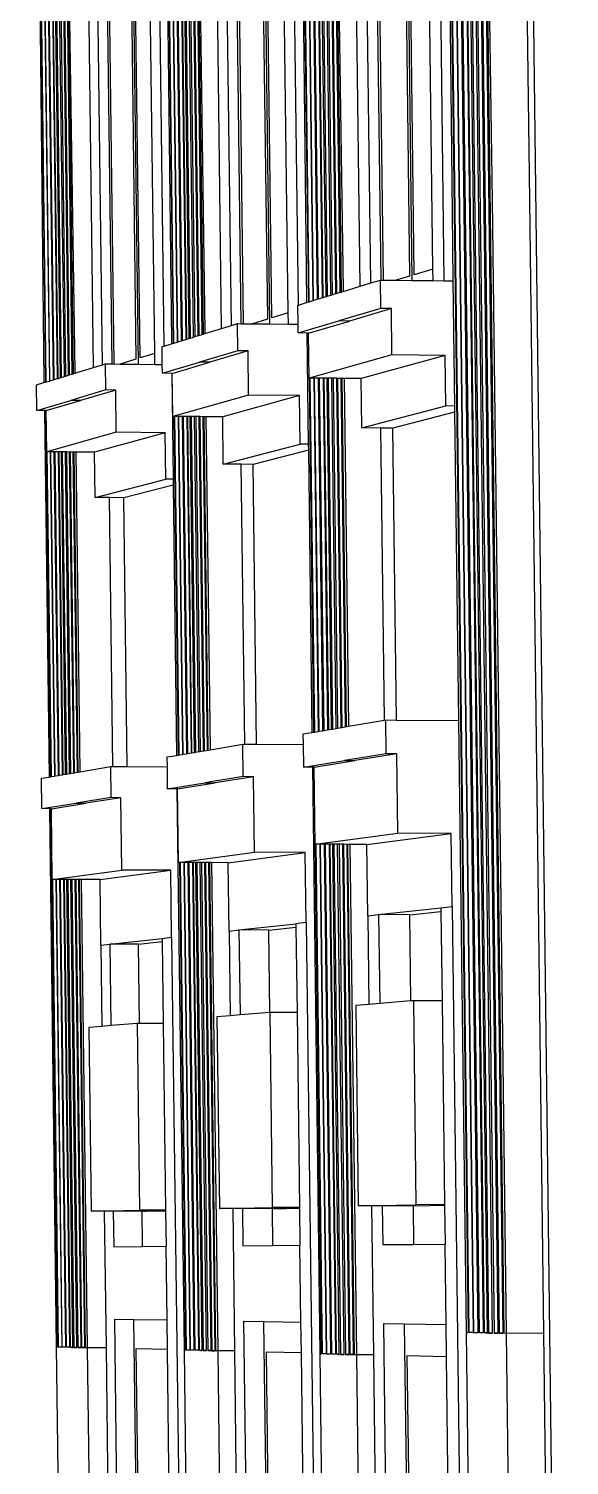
# Model space of a CAD drawing. Extents: x -106 to 80, y -44 to 65.
# Drawn here: x -95.71 to -92.24, y 6.14 to 15.39 of the extents above; entities that cross this region are included whole.
import ezdxf

# ---------------------------------------------------------------- set-up
doc = ezdxf.new("R2010")
doc.units = 0
doc.layers.get('0').update_dxf_attribs({"linetype": 'CONTINUOUS'})

msp = doc.modelspace()

# ---------------------------------------------------------------- linework, layer by layer
for p, q in [((-92.6322, 28.8829), (-92.2354, -3.3)), ((-92.9049, 24.6157), (-92.6868, 6.9922)), ((-92.661, 6.9923), (-92.879, 24.6149)), ((-92.8134, 6.9946), (-93.0305, 24.5146)), ((-93.0049, 24.5139), (-92.7879, 6.9946)), ((-92.7805, 6.994), (-92.9979, 24.5409)), ((-92.7608, 6.994), (-92.9781, 24.5403)), ((-92.971, 24.5625), (-92.7534, 6.9935)), ((-92.7278, 6.9935), (-92.9453, 24.5617)), ((-92.9357, 24.5909), (-92.7178, 6.9928)), ((-92.6921, 6.9928), (-92.9099, 24.5901)), ((-92.8793, 6.9958), (-93.0959, 24.4621)), ((-93.0705, 24.4613), (-92.8539, 6.9958)), ((-92.8487, 6.9952), (-93.0655, 24.4865)), ((-93.04, 24.4858), (-92.8232, 6.9953)), ((-93.8788, 13.6404), (-93.9999, 23.3092)), ((-93.9766, 23.3085), (-93.8556, 13.6474)), ((-93.8467, 13.6502), (-93.9679, 23.3342)), ((-93.9445, 23.3336), (-93.8234, 13.6573)), ((-93.8167, 13.6593), (-93.9381, 23.3576)), ((-93.9067, 13.6318), (-94.0276, 23.2874)), ((-94.0044, 23.2868), (-93.8836, 13.6389)), ((-94.7771, 13.3659), (-94.894, 22.6114)), ((-94.8727, 22.6108), (-94.756, 13.3724)), ((-94.7516, 13.3737), (-94.8686, 22.6313)), ((-94.8473, 22.6307), (-94.7304, 13.3802)), ((-94.7221, 13.3827), (-94.8393, 22.6542)), ((-94.8179, 22.6537), (-94.7009, 13.3892)), ((-95.547, 13.1308), (-95.6601, 22.009)), ((-95.6405, 22.0085), (-95.5274, 13.1367)), ((-95.5218, 13.1385), (-95.6351, 22.0287)), ((-95.5974, 13.1153), (-95.7104, 21.9697)), ((-95.6908, 21.9692), (-95.578, 13.1213)), ((-95.574, 13.1225), (-95.687, 21.988)), ((-95.6674, 21.9875), (-95.5545, 13.1285)), ((-92.8363, 21.6841), (-92.7311, 14.2854)), ((-92.4878, 14.2825), (-92.5929, 21.6781)), ((-93.0387, 13.7669), (-93.1261, 20.8068)), ((-93.0581, 20.8052), (-92.9883, 14.2034)), ((-93.7988, 13.6648), (-93.8839, 20.471)), ((-93.8772, 20.4709), (-93.792, 13.6669)), ((-93.7687, 13.674), (-93.8537, 20.4703)), ((-93.8446, 20.4701), (-93.7596, 13.6768)), ((-93.7362, 13.6839), (-93.8211, 20.4696)), ((-93.8162, 20.4695), (-93.7313, 13.6854)), ((-93.7079, 13.6926), (-93.7926, 20.469)), ((-93.7864, 20.4688), (-93.6897, 13.711)), ((-93.5806, 13.7315), (-93.6646, 20.4661)), ((-93.5118, 13.7525), (-93.5955, 20.4645)), ((-93.3288, 20.3875), (-93.2465, 13.7692)), ((-93.4451, 13.7714), (-93.526, 20.2655)), ((-93.9764, 13.6105), (-94.0593, 20.2164)), ((-93.9954, 20.215), (-93.9247, 13.6391)), ((-94.6947, 13.3911), (-94.7786, 20.0319)), ((-94.6783, 13.3961), (-94.7605, 19.9091)), ((-94.7543, 19.909), (-94.6721, 13.398)), ((-94.6507, 13.4046), (-94.7328, 19.9085)), ((-94.7245, 19.9084), (-94.6424, 13.4071)), ((-94.621, 13.4136), (-94.7029, 19.9079)), ((-94.6985, 19.9078), (-94.6165, 13.415)), ((-94.595, 13.4216), (-94.6768, 19.9073)), ((-94.6712, 19.9072), (-94.5785, 13.4414)), ((-94.4707, 13.4595), (-94.5519, 19.9046)), ((-94.4078, 13.4788), (-94.4887, 19.9033)), ((-94.2415, 19.8227), (-94.1619, 13.4886)), ((-94.3437, 13.4905), (-94.422, 19.711)), ((-94.8401, 13.3467), (-94.9202, 19.6716)), ((-94.8626, 19.6704), (-94.7937, 13.3755)), ((-95.683, 19.4429), (-95.6126, 13.1224)), ((-95.5067, 13.1431), (-95.5863, 19.39)), ((-95.5806, 19.3898), (-95.5011, 13.1448)), ((-95.4814, 13.1508), (-95.5609, 19.3894)), ((-95.5533, 19.3893), (-95.4738, 13.1531)), ((-95.4542, 13.1591), (-95.5335, 19.3889)), ((-95.5294, 19.3888), (-95.4501, 13.1604)), ((-95.4303, 13.1664), (-95.5096, 19.3884)), ((-95.5044, 19.3883), (-95.4151, 13.1829)), ((-95.2938, 13.2081), (-95.3723, 19.3855)), ((-95.236, 13.2258), (-95.3142, 19.3843)), ((-95.0845, 19.301), (-95.0075, 13.2297)), ((-95.1744, 13.2314), (-95.2502, 19.1984)), ((-92.7845, 17.4668), (-92.6549, 6.9916)), ((-93.0137, 17.3596), (-92.8852, 6.9959)), ((-93.2315, 13.8058), (-93.2699, 16.895)), ((-93.1118, 13.8422), (-93.1497, 16.8931)), ((-93.4299, 13.7712), (-93.4677, 16.8058)), ((-93.2996, 16.803), (-93.2622, 13.7965)), ((-93.7399, 16.7023), (-93.7023, 13.6943)), ((-93.9494, 16.6076), (-93.9121, 13.6302)), ((-94.1483, 13.5272), (-94.1854, 16.4819)), ((-94.0418, 13.5595), (-94.0784, 16.4802)), ((-94.3298, 13.4904), (-94.3665, 16.4002)), ((-94.2126, 16.3978), (-94.1764, 13.5186)), ((-94.6263, 16.3039), (-94.5899, 13.4231)), ((-94.8182, 16.2171), (-94.7821, 13.3644)), ((-94.9951, 13.2698), (-95.0309, 16.1004)), ((-94.9, 13.2987), (-94.9355, 16.099)), ((-95.1617, 13.2313), (-95.1972, 16.0254)), ((-95.0559, 16.0233), (-95.0209, 13.2619)), ((-95.4608, 15.9242), (-95.4257, 13.1678)), ((-95.6368, 15.8446), (-95.602, 13.114)), ((-92.7311, 14.2854), (-92.6409, 6.9914)), ((-92.3978, 6.9915), (-92.4878, 14.2825)), ((-92.9883, 14.2034), (-92.9829, 13.7663)), ((-93.2622, 13.7965), (-93.3483, 13.7703)), ((-93.1118, 13.8422), (-93.2315, 13.8058)), ((-93.1109, 13.7677), (-93.1118, 13.8422)), ((-93.7362, 13.6839), (-93.7313, 13.6854)), ((-93.7313, 13.6854), (-93.7079, 13.6926)), ((-93.7079, 13.6926), (-93.7023, 13.6943)), ((-93.7023, 13.6943), (-93.6896, 13.6982)), ((-93.6897, 13.711), (-93.6896, 13.6982)), ((-93.6896, 13.6982), (-93.5806, 13.7315)), ((-93.5806, 13.7315), (-93.5118, 13.7525)), ((-93.5118, 13.7525), (-93.4498, 13.7714)), ((-93.4475, 13.5878), (-93.4498, 13.7714)), ((-93.4498, 13.7714), (-93.4451, 13.7714)), ((-93.4451, 13.7714), (-93.4299, 13.7712)), ((-93.4299, 13.7712), (-93.3483, 13.7703)), ((-93.3483, 13.7703), (-93.2465, 13.7692)), ((-93.2465, 13.7692), (-93.1109, 13.7677)), ((-93.1109, 13.7677), (-93.0387, 13.7669)), ((-93.0387, 13.7669), (-92.9829, 13.7663)), ((-92.9829, 13.7663), (-92.9729, 12.9601)), ((-93.9799, 13.6095), (-93.9764, 13.6105)), ((-93.9784, 13.4867), (-93.9799, 13.6095)), ((-93.9764, 13.6105), (-93.9245, 13.6264)), ((-93.9247, 13.6391), (-93.9245, 13.6264)), ((-93.9245, 13.6264), (-93.9121, 13.6302)), ((-93.9121, 13.6302), (-93.9067, 13.6318)), ((-93.9067, 13.6318), (-93.8836, 13.6389)), ((-93.8836, 13.6389), (-93.8788, 13.6404)), ((-93.8788, 13.6404), (-93.8556, 13.6474)), ((-93.8556, 13.6474), (-93.8467, 13.6502)), ((-93.8467, 13.6502), (-93.8234, 13.6573)), ((-93.8234, 13.6573), (-93.8167, 13.6593)), ((-93.8167, 13.6593), (-93.7988, 13.6648)), ((-93.7988, 13.6648), (-93.792, 13.6669)), ((-93.792, 13.6669), (-93.7687, 13.674)), ((-93.7687, 13.674), (-93.7596, 13.6768)), ((-93.7596, 13.6768), (-93.7362, 13.6839)), ((-94.1764, 13.5186), (-94.2714, 13.4897)), ((-94.0418, 13.5595), (-94.1483, 13.5272)), ((-94.0409, 13.4873), (-94.0418, 13.5595)), ((-93.9777, 13.4306), (-93.716, 13.5082)), ((-93.9108, 13.4299), (-93.6483, 13.5075)), ((-93.4475, 13.5878), (-93.716, 13.5082)), ((-93.6483, 13.5075), (-93.716, 13.5082)), ((-93.3789, 13.5871), (-93.6483, 13.5075)), ((-93.3789, 13.5871), (-93.4475, 13.5878)), ((-93.3752, 13.2901), (-93.3789, 13.5871)), ((-94.6424, 13.4071), (-94.621, 13.4136)), ((-94.621, 13.4136), (-94.6165, 13.415)), ((-94.6165, 13.415), (-94.595, 13.4216)), ((-94.595, 13.4216), (-94.5899, 13.4231)), ((-94.5899, 13.4231), (-94.5783, 13.4267)), ((-94.5785, 13.4414), (-94.5783, 13.4267)), ((-94.5783, 13.4267), (-94.4707, 13.4595)), ((-94.4707, 13.4595), (-94.4078, 13.4788)), ((-94.4078, 13.4788), (-94.3685, 13.4908)), ((-94.3663, 13.3153), (-94.3685, 13.4908)), ((-94.3685, 13.4908), (-94.3437, 13.4905)), ((-94.3437, 13.4905), (-94.3298, 13.4904)), ((-94.3298, 13.4904), (-94.2714, 13.4897)), ((-94.2714, 13.4897), (-94.1619, 13.4886)), ((-94.1619, 13.4886), (-94.0409, 13.4873)), ((-94.0409, 13.4873), (-93.9784, 13.4867)), ((-93.9777, 13.4306), (-93.9784, 13.4867)), ((-93.9221, 13.43), (-93.9777, 13.4306)), ((-93.9108, 13.4299), (-93.9221, 13.43)), ((-93.9221, 13.43), (-93.9131, 12.7154)), ((-93.9072, 13.1404), (-93.9108, 13.4299)), ((-94.8535, 13.3426), (-94.8401, 13.3467)), ((-94.8521, 13.2282), (-94.8535, 13.3426)), ((-94.8401, 13.3467), (-94.7935, 13.3609)), ((-94.7937, 13.3755), (-94.7935, 13.3609)), ((-94.7935, 13.3609), (-94.7821, 13.3644)), ((-94.7821, 13.3644), (-94.7771, 13.3659)), ((-94.7771, 13.3659), (-94.756, 13.3724)), ((-94.756, 13.3724), (-94.7516, 13.3737)), ((-94.7516, 13.3737), (-94.7304, 13.3802)), ((-94.7304, 13.3802), (-94.7221, 13.3827)), ((-94.7221, 13.3827), (-94.7009, 13.3892)), ((-94.7009, 13.3892), (-94.6947, 13.3911)), ((-94.6947, 13.3911), (-94.6783, 13.3961)), ((-94.6783, 13.3961), (-94.6721, 13.398)), ((-94.6721, 13.398), (-94.6507, 13.4046)), ((-94.6507, 13.4046), (-94.6424, 13.4071)), ((-95.2938, 13.2081), (-95.236, 13.2258)), ((-95.236, 13.2258), (-95.2161, 13.2318)), ((-95.2139, 13.0638), (-95.2161, 13.2318)), ((-95.2161, 13.2318), (-95.1744, 13.2314)), ((-95.1744, 13.2314), (-95.1617, 13.2313)), ((-95.1617, 13.2313), (-95.1229, 13.2309)), ((-95.0209, 13.2619), (-95.1229, 13.2309)), ((-95.1229, 13.2309), (-95.0075, 13.2297)), ((-95.0075, 13.2297), (-94.8991, 13.2287)), ((-94.9, 13.2987), (-94.9951, 13.2698)), ((-94.8991, 13.2287), (-94.9, 13.2987)), ((-94.8991, 13.2287), (-94.8521, 13.2282)), ((-94.8514, 13.1714), (-94.8521, 13.2282)), ((-94.8514, 13.1714), (-94.6118, 13.2425)), ((-94.7873, 13.1707), (-94.547, 13.2418)), ((-94.3663, 13.3153), (-94.6118, 13.2425)), ((-94.547, 13.2418), (-94.6118, 13.2425)), ((-94.3006, 13.3146), (-94.547, 13.2418)), ((-94.3006, 13.3146), (-94.3663, 13.3153)), ((-94.2971, 13.0307), (-94.3006, 13.3146)), ((-93.3752, 13.2901), (-93.9072, 13.1404)), ((-93.0328, 13.2866), (-93.5731, 13.1371)), ((-93.0328, 13.2866), (-93.3752, 13.2901)), ((-93.0287, 12.9607), (-93.0328, 13.2866)), ((-95.5545, 13.1285), (-95.547, 13.1308)), ((-95.547, 13.1308), (-95.5274, 13.1367)), ((-95.5274, 13.1367), (-95.5218, 13.1385)), ((-95.5218, 13.1385), (-95.5067, 13.1431)), ((-95.5067, 13.1431), (-95.5011, 13.1448)), ((-95.5011, 13.1448), (-95.4814, 13.1508)), ((-95.4814, 13.1508), (-95.4738, 13.1531)), ((-95.4738, 13.1531), (-95.4542, 13.1591)), ((-95.4542, 13.1591), (-95.4501, 13.1604)), ((-95.4501, 13.1604), (-95.4303, 13.1664)), ((-95.4303, 13.1664), (-95.4257, 13.1678)), ((-95.4257, 13.1678), (-95.415, 13.1711)), ((-95.4151, 13.1829), (-95.415, 13.1711)), ((-95.415, 13.1711), (-95.2938, 13.2081)), ((-94.7911, 13.1708), (-94.8514, 13.1714)), ((-94.7873, 13.1707), (-94.7911, 13.1708)), ((-94.7911, 13.1708), (-94.7825, 12.4897)), ((-94.7838, 12.8937), (-94.7873, 13.1707)), ((-93.9059, 13.1404), (-93.9072, 13.1404)), ((-93.8774, 10.8611), (-93.9059, 13.1404)), ((-93.9005, 13.1404), (-93.9059, 13.1404)), ((-93.872, 10.862), (-93.9005, 13.1404)), ((-93.8773, 13.1401), (-93.9005, 13.1404)), ((-93.8773, 13.1401), (-93.8488, 10.8659)), ((-93.8725, 13.1401), (-93.8773, 13.1401)), ((-93.844, 10.8667), (-93.8725, 13.1401)), ((-93.8493, 13.1398), (-93.8725, 13.1401)), ((-93.8493, 13.1398), (-93.8208, 10.8707)), ((-93.8403, 13.1398), (-93.8493, 13.1398)), ((-93.8119, 10.8722), (-93.8403, 13.1398)), ((-93.8169, 13.1395), (-93.8403, 13.1398)), ((-93.8169, 13.1395), (-93.7886, 10.8761)), ((-93.8102, 13.1395), (-93.8169, 13.1395)), ((-93.7819, 10.8773), (-93.8102, 13.1395)), ((-93.7922, 13.1393), (-93.8102, 13.1395)), ((-93.7639, 10.8803), (-93.7922, 13.1393)), ((-93.7854, 13.1392), (-93.7922, 13.1393)), ((-93.7854, 13.1392), (-93.7572, 10.8814)), ((-93.762, 13.139), (-93.7854, 13.1392)), ((-93.7338, 10.8854), (-93.762, 13.139)), ((-93.7529, 13.1389), (-93.762, 13.139)), ((-93.7529, 13.1389), (-93.7247, 10.8869)), ((-93.7294, 13.1387), (-93.7529, 13.1389)), ((-93.7013, 10.8909), (-93.7294, 13.1387)), ((-93.7245, 13.1386), (-93.7294, 13.1387)), ((-93.7245, 13.1386), (-93.6964, 10.8917)), ((-93.7009, 13.1384), (-93.7245, 13.1386)), ((-93.6729, 10.8957), (-93.7009, 13.1384)), ((-93.6954, 13.1383), (-93.7009, 13.1384)), ((-93.6674, 10.8967), (-93.6954, 13.1383)), ((-93.6826, 13.1382), (-93.6954, 13.1383)), ((-93.6826, 13.1382), (-93.6546, 10.8988)), ((-93.5731, 13.1371), (-93.6826, 13.1382)), ((-93.5692, 12.8194), (-93.5731, 13.1371)), ((-95.6613, 13.0959), (-95.6125, 13.1108)), ((-95.6592, 12.9318), (-95.6613, 13.0959)), ((-95.6126, 13.1224), (-95.6125, 13.1108)), ((-95.6125, 13.1108), (-95.602, 13.114)), ((-95.602, 13.114), (-95.5974, 13.1153)), ((-95.5974, 13.1153), (-95.578, 13.1213)), ((-95.578, 13.1213), (-95.574, 13.1225)), ((-95.574, 13.1225), (-95.5545, 13.1285)), ((-95.2139, 13.0638), (-95.4392, 12.997)), ((-95.151, 13.0632), (-95.377, 12.9964)), ((-95.151, 13.0632), (-95.2139, 13.0638)), ((-95.1475, 12.7914), (-95.151, 13.0632)), ((-95.6592, 12.9318), (-95.4392, 12.997)), ((-95.5976, 12.9312), (-95.377, 12.9964)), ((-95.377, 12.9964), (-95.4392, 12.997)), ((-94.2971, 13.0307), (-94.7838, 12.8937)), ((-93.9691, 13.0275), (-94.4636, 12.8907)), ((-93.9691, 13.0275), (-94.2971, 13.0307)), ((-93.9652, 12.7159), (-93.9691, 13.0275)), ((-93.5692, 12.8194), (-93.0287, 12.9607)), ((-92.9729, 12.9601), (-93.0287, 12.9607)), ((-92.9729, 12.9601), (-92.9724, 12.9201)), ((-95.6102, 12.9313), (-95.6592, 12.9318)), ((-95.6102, 12.9313), (-95.5801, 10.5724)), ((-95.5997, 12.9312), (-95.6102, 12.9313)), ((-95.5696, 10.5742), (-95.5997, 12.9312)), ((-95.5976, 12.9312), (-95.5997, 12.9312)), ((-95.5943, 12.6657), (-95.5976, 12.9312)), ((-94.7761, 12.8937), (-94.7838, 12.8937)), ((-94.7486, 10.7134), (-94.7761, 12.8937)), ((-94.7712, 12.8936), (-94.7761, 12.8937)), ((-94.7436, 10.7142), (-94.7712, 12.8936)), ((-94.7499, 12.8934), (-94.7712, 12.8936)), ((-94.7499, 12.8934), (-94.7224, 10.7178)), ((-94.7455, 12.8934), (-94.7499, 12.8934)), ((-94.718, 10.7186), (-94.7455, 12.8934)), ((-94.7242, 12.8932), (-94.7455, 12.8934)), ((-94.7242, 12.8932), (-94.6968, 10.7222)), ((-94.716, 12.8931), (-94.7242, 12.8932)), ((-94.6885, 10.7236), (-94.716, 12.8931)), ((-94.6946, 12.8929), (-94.716, 12.8931)), ((-94.6946, 12.8929), (-94.6672, 10.7272)), ((-94.6884, 12.8928), (-94.6946, 12.8929)), ((-94.6611, 10.7282), (-94.6884, 12.8928)), ((-94.6719, 12.8927), (-94.6884, 12.8928)), ((-94.6446, 10.731), (-94.6719, 12.8927)), ((-94.6657, 12.8926), (-94.6719, 12.8927)), ((-94.6657, 12.8926), (-94.6384, 10.7321)), ((-94.6442, 12.8924), (-94.6657, 12.8926)), ((-94.617, 10.7357), (-94.6442, 12.8924)), ((-94.6359, 12.8923), (-94.6442, 12.8924)), ((-94.6359, 12.8923), (-94.6087, 10.7371)), ((-94.6144, 12.8921), (-94.6359, 12.8923)), ((-94.5872, 10.7407), (-94.6144, 12.8921)), ((-94.6099, 12.8921), (-94.6144, 12.8921)), ((-94.6099, 12.8921), (-94.5828, 10.7415)), ((-94.5883, 12.8919), (-94.6099, 12.8921)), ((-94.5612, 10.7451), (-94.5883, 12.8919)), ((-94.5832, 12.8918), (-94.5883, 12.8919)), ((-94.5562, 10.746), (-94.5832, 12.8918)), ((-94.5715, 12.8917), (-94.5832, 12.8918)), ((-94.5715, 12.8917), (-94.5445, 10.748)), ((-94.4636, 12.8907), (-94.5715, 12.8917)), ((-94.4597, 12.5867), (-94.4636, 12.8907)), ((-92.9724, 12.9201), (-93.3689, 12.8175)), ((-92.9724, 12.9201), (-92.9478, 10.9367)), ((-95.1475, 12.7914), (-95.5943, 12.6657)), ((-94.8331, 12.7884), (-95.2869, 12.6629)), ((-94.8331, 12.7884), (-95.1475, 12.7914)), ((-94.8293, 12.4901), (-94.8331, 12.7884)), ((-93.4458, 12.8183), (-93.5692, 12.8194)), ((-93.4224, 10.9382), (-93.4458, 12.8183)), ((-93.3689, 12.8175), (-93.4458, 12.8183)), ((-93.3455, 10.9391), (-93.3689, 12.8175)), ((-94.4597, 12.5867), (-93.9652, 12.7159)), ((-93.9126, 12.6768), (-94.2678, 12.5849)), ((-93.9131, 12.7154), (-93.9652, 12.7159)), ((-93.9131, 12.7154), (-93.9126, 12.6768)), ((-93.9126, 12.6768), (-93.8899, 10.8589)), ((-95.5917, 12.6656), (-95.5943, 12.6657)), ((-95.565, 10.575), (-95.5917, 12.6656)), ((-95.5722, 12.6655), (-95.5917, 12.6656)), ((-95.5722, 12.6655), (-95.5456, 10.5783)), ((-95.5682, 12.6654), (-95.5722, 12.6655)), ((-95.5416, 10.579), (-95.5682, 12.6654)), ((-95.5486, 12.6652), (-95.5682, 12.6654)), ((-95.5486, 12.6652), (-95.5221, 10.5823)), ((-95.541, 12.6652), (-95.5486, 12.6652)), ((-95.5145, 10.5835), (-95.541, 12.6652)), ((-95.5214, 12.665), (-95.541, 12.6652)), ((-95.5214, 12.665), (-95.495, 10.5869)), ((-95.5158, 12.6649), (-95.5214, 12.665)), ((-95.4893, 10.5878), (-95.5158, 12.6649)), ((-95.5006, 12.6648), (-95.5158, 12.6649)), ((-95.4742, 10.5904), (-95.5006, 12.6648)), ((-95.4949, 12.6648), (-95.5006, 12.6648)), ((-95.4949, 12.6648), (-95.4685, 10.5913)), ((-95.4752, 12.6646), (-95.4949, 12.6648)), ((-95.4489, 10.5947), (-95.4752, 12.6646)), ((-95.4676, 12.6645), (-95.4752, 12.6646)), ((-95.4676, 12.6645), (-95.4413, 10.596)), ((-95.4479, 12.6643), (-95.4676, 12.6645)), ((-95.4216, 10.5993), (-95.4479, 12.6643)), ((-95.4438, 12.6643), (-95.4479, 12.6643)), ((-95.4438, 12.6643), (-95.4175, 10.6)), ((-95.4239, 12.6641), (-95.4438, 12.6643)), ((-95.3977, 10.6033), (-95.4239, 12.6641)), ((-95.4193, 12.6641), (-95.4239, 12.6641)), ((-95.3931, 10.6041), (-95.4193, 12.6641)), ((-95.4085, 12.664), (-95.4193, 12.6641)), ((-95.4085, 12.664), (-95.3823, 10.6059)), ((-95.2869, 12.6629), (-95.4085, 12.664)), ((-95.2832, 12.3714), (-95.2869, 12.6629)), ((-94.3445, 12.5856), (-94.4597, 12.5867)), ((-94.3219, 10.7835), (-94.3445, 12.5856)), ((-94.2678, 12.5849), (-94.3445, 12.5856)), ((-94.2451, 10.7831), (-94.2678, 12.5849)), ((-95.2832, 12.3714), (-94.8293, 12.4901)), ((-94.7825, 12.4897), (-94.8293, 12.4901)), ((-94.7825, 12.4897), (-94.782, 12.4519)), ((-94.782, 12.4519), (-95.0989, 12.3699)), ((-94.782, 12.4519), (-94.76, 10.7114)), ((-95.1908, 12.3706), (-95.2832, 12.3714)), ((-95.1688, 10.6396), (-95.1908, 12.3706)), ((-95.0989, 12.3699), (-95.1908, 12.3706)), ((-95.077, 10.6391), (-95.0989, 12.3699)), ((-93.6546, 10.8988), (-93.4224, 10.9382)), ((-93.4224, 10.9382), (-93.4145, 10.9395)), ((-93.4118, 10.721), (-93.4145, 10.9395)), ((-93.4145, 10.9395), (-93.3455, 10.9391)), ((-93.3455, 10.9391), (-92.9478, 10.9367)), ((-92.9478, 10.9367), (-92.8989, 6.9962)), ((-93.9453, 10.8495), (-93.8899, 10.8589)), ((-93.9445, 10.7813), (-93.9453, 10.8495)), ((-93.8899, 10.8589), (-93.8774, 10.8611)), ((-93.8774, 10.8611), (-93.872, 10.862)), ((-93.872, 10.862), (-93.8488, 10.8659)), ((-93.8488, 10.8659), (-93.844, 10.8667)), ((-93.844, 10.8667), (-93.8208, 10.8707)), ((-93.8208, 10.8707), (-93.8119, 10.8722)), ((-93.8119, 10.8722), (-93.7886, 10.8761)), ((-93.7886, 10.8761), (-93.7819, 10.8773)), ((-93.7819, 10.8773), (-93.7639, 10.8803)), ((-93.7639, 10.8803), (-93.7572, 10.8814)), ((-93.7572, 10.8814), (-93.7338, 10.8854)), ((-93.7338, 10.8854), (-93.7247, 10.8869)), ((-93.7247, 10.8869), (-93.7013, 10.8909)), ((-93.7013, 10.8909), (-93.6964, 10.8917)), ((-93.6964, 10.8917), (-93.6729, 10.8957)), ((-93.6729, 10.8957), (-93.6674, 10.8967)), ((-93.6674, 10.8967), (-93.6546, 10.8988)), ((-94.6885, 10.7236), (-94.6672, 10.7272)), ((-94.6672, 10.7272), (-94.6611, 10.7282)), ((-94.6611, 10.7282), (-94.6446, 10.731)), ((-94.6446, 10.731), (-94.6384, 10.7321)), ((-94.6384, 10.7321), (-94.617, 10.7357)), ((-94.617, 10.7357), (-94.6087, 10.7371)), ((-94.6087, 10.7371), (-94.5872, 10.7407)), ((-94.5872, 10.7407), (-94.5828, 10.7415)), ((-94.5828, 10.7415), (-94.5612, 10.7451)), ((-94.5612, 10.7451), (-94.5562, 10.746)), ((-94.5562, 10.746), (-94.5445, 10.748)), ((-94.5445, 10.748), (-94.3344, 10.7836)), ((-94.3318, 10.5747), (-94.3344, 10.7836)), ((-94.3344, 10.7836), (-94.3219, 10.7835)), ((-94.3219, 10.7835), (-94.2451, 10.7831)), ((-94.2451, 10.7831), (-93.9445, 10.7813)), ((-93.9427, 10.6365), (-93.9445, 10.7813)), ((-95.3823, 10.6059), (-95.1831, 10.6397)), ((-95.1806, 10.4397), (-95.1831, 10.6397)), ((-95.1831, 10.6397), (-95.1688, 10.6396)), ((-95.1688, 10.6396), (-95.077, 10.6391)), ((-95.077, 10.6391), (-94.8193, 10.6377)), ((-94.8201, 10.7013), (-94.76, 10.7114)), ((-94.8193, 10.6377), (-94.8201, 10.7013)), ((-94.8175, 10.4974), (-94.8193, 10.6377)), ((-94.76, 10.7114), (-94.7486, 10.7134)), ((-94.7486, 10.7134), (-94.7436, 10.7142)), ((-94.7436, 10.7142), (-94.7224, 10.7178)), ((-94.7224, 10.7178), (-94.718, 10.7186)), ((-94.718, 10.7186), (-94.6968, 10.7222)), ((-94.6968, 10.7222), (-94.6885, 10.7236)), ((-93.9427, 10.6365), (-93.6806, 10.6782)), ((-93.8871, 10.6362), (-93.9427, 10.6365)), ((-93.8871, 10.6362), (-93.8398, 6.8592)), ((-93.8758, 10.6362), (-93.8871, 10.6362)), ((-93.8758, 10.6362), (-93.613, 10.6778)), ((-93.8696, 10.14), (-93.8758, 10.6362)), ((-93.4118, 10.721), (-93.6806, 10.6782)), ((-93.6806, 10.6782), (-93.613, 10.6778)), ((-93.3432, 10.7206), (-93.613, 10.6778)), ((-93.3432, 10.7206), (-93.4118, 10.721)), ((-93.3369, 10.2115), (-93.3432, 10.7206)), ((-95.629, 10.5641), (-95.5801, 10.5724)), ((-95.6265, 10.3688), (-95.629, 10.5641)), ((-95.5801, 10.5724), (-95.5696, 10.5742)), ((-95.5696, 10.5742), (-95.565, 10.575)), ((-95.565, 10.575), (-95.5456, 10.5783)), ((-95.5456, 10.5783), (-95.5416, 10.579)), ((-95.5416, 10.579), (-95.5221, 10.5823)), ((-95.5221, 10.5823), (-95.5145, 10.5835)), ((-95.5145, 10.5835), (-95.495, 10.5869)), ((-95.495, 10.5869), (-95.4893, 10.5878)), ((-95.4893, 10.5878), (-95.4742, 10.5904)), ((-95.4742, 10.5904), (-95.4685, 10.5913)), ((-95.4685, 10.5913), (-95.4489, 10.5947)), ((-95.4489, 10.5947), (-95.4413, 10.596)), ((-95.4413, 10.596), (-95.4216, 10.5993)), ((-95.4216, 10.5993), (-95.4175, 10.6)), ((-95.4175, 10.6), (-95.3977, 10.6033)), ((-95.3977, 10.6033), (-95.3931, 10.6041)), ((-95.3931, 10.6041), (-95.3823, 10.6059)), ((-94.3318, 10.5747), (-94.5776, 10.5356)), ((-94.2662, 10.5743), (-94.5128, 10.5352)), ((-94.2662, 10.5743), (-94.3318, 10.5747)), ((-94.26, 10.0876), (-94.2662, 10.5743)), ((-94.8175, 10.4974), (-94.5776, 10.5356)), ((-94.7573, 10.4971), (-94.8175, 10.4974)), ((-94.7573, 10.4971), (-94.7116, 6.8844)), ((-94.7535, 10.4971), (-94.7573, 10.4971)), ((-94.7535, 10.4971), (-94.5128, 10.5352)), ((-94.7475, 10.0222), (-94.7535, 10.4971)), ((-94.5776, 10.5356), (-94.5128, 10.5352)), ((-95.6265, 10.3688), (-95.4062, 10.4038)), ((-95.5775, 10.3685), (-95.6265, 10.3688)), ((-95.5775, 10.3685), (-95.5333, 6.9036)), ((-95.567, 10.3684), (-95.5775, 10.3685)), ((-95.5228, 6.9033), (-95.567, 10.3684)), ((-95.565, 10.3684), (-95.567, 10.3684)), ((-95.565, 10.3684), (-95.344, 10.4035)), ((-95.5592, 9.9133), (-95.565, 10.3684)), ((-95.1806, 10.4397), (-95.4062, 10.4038)), ((-95.4062, 10.4038), (-95.344, 10.4035)), ((-95.1177, 10.4393), (-95.344, 10.4035)), ((-95.1177, 10.4393), (-95.1806, 10.4397)), ((-95.1118, 9.9733), (-95.1177, 10.4393)), ((-93.8696, 10.14), (-93.3369, 10.2115)), ((-93.5357, 10.1384), (-92.9946, 10.2098)), ((-92.9946, 10.2098), (-93.3369, 10.2115)), ((-92.9887, 9.7386), (-92.9946, 10.2098)), ((-94.7475, 10.0222), (-94.26, 10.0876)), ((-94.4274, 10.0207), (-93.9323, 10.0861)), ((-93.9323, 10.0861), (-94.26, 10.0876)), ((-93.9266, 9.6356), (-93.9323, 10.0861)), ((-93.8683, 10.14), (-93.8696, 10.14)), ((-93.8272, 6.8589), (-93.8683, 10.14)), ((-93.8629, 10.14), (-93.8683, 10.14)), ((-93.8218, 6.8588), (-93.8629, 10.14)), ((-93.8397, 10.1399), (-93.8629, 10.14)), ((-93.8397, 10.1399), (-93.7986, 6.8588)), ((-93.8349, 10.1398), (-93.8397, 10.1399)), ((-93.7938, 6.858), (-93.8349, 10.1398)), ((-93.8117, 10.1397), (-93.8349, 10.1398)), ((-93.8117, 10.1397), (-93.7706, 6.858)), ((-93.8027, 10.1397), (-93.8117, 10.1397)), ((-93.7616, 6.8572), (-93.8027, 10.1397)), ((-93.7794, 10.1396), (-93.8027, 10.1397)), ((-93.7794, 10.1396), (-93.7383, 6.8572)), ((-93.7726, 10.1395), (-93.7794, 10.1396)), ((-93.7316, 6.8564), (-93.7726, 10.1395)), ((-93.7547, 10.1395), (-93.7726, 10.1395)), ((-93.7136, 6.8564), (-93.7547, 10.1395)), ((-93.7479, 10.1394), (-93.7547, 10.1395)), ((-93.7479, 10.1394), (-93.7068, 6.8557)), ((-93.7245, 10.1393), (-93.7479, 10.1394)), ((-93.6834, 6.8558), (-93.7245, 10.1393)), ((-93.7154, 10.1393), (-93.7245, 10.1393)), ((-93.7154, 10.1393), (-93.6743, 6.8549)), ((-93.6919, 10.1392), (-93.7154, 10.1393)), ((-93.6508, 6.8549), (-93.6919, 10.1392)), ((-93.687, 10.1391), (-93.6919, 10.1392)), ((-93.687, 10.1391), (-93.6459, 6.8542)), ((-93.6634, 10.139), (-93.687, 10.1391)), ((-93.6224, 6.8542), (-93.6634, 10.139)), ((-93.6579, 10.139), (-93.6634, 10.139)), ((-93.6168, 6.8534), (-93.6579, 10.139)), ((-93.6451, 10.1389), (-93.6579, 10.139)), ((-93.6451, 10.1389), (-93.604, 6.8531)), ((-93.5357, 10.1384), (-93.6451, 10.1389)), ((-93.53, 9.6792), (-93.5357, 10.1384)), ((-94.7398, 10.0222), (-94.7475, 10.0222)), ((-94.7002, 6.8841), (-94.7398, 10.0222)), ((-94.7349, 10.0221), (-94.7398, 10.0222)), ((-94.6952, 6.884), (-94.7349, 10.0221)), ((-94.7136, 10.022), (-94.7349, 10.0221)), ((-94.7136, 10.022), (-94.6739, 6.884)), ((-94.7092, 10.022), (-94.7136, 10.022)), ((-94.6695, 6.8833), (-94.7092, 10.022)), ((-94.6879, 10.0219), (-94.7092, 10.022)), ((-94.6879, 10.0219), (-94.6483, 6.8833)), ((-94.6797, 10.0219), (-94.6879, 10.0219)), ((-94.64, 6.8825), (-94.6797, 10.0219)), ((-94.6583, 10.0218), (-94.6797, 10.0219)), ((-94.6583, 10.0218), (-94.6187, 6.8826)), ((-94.6521, 10.0218), (-94.6583, 10.0218)), ((-94.6125, 6.8818), (-94.6521, 10.0218)), ((-94.6357, 10.0217), (-94.6521, 10.0218)), ((-94.596, 6.8818), (-94.6357, 10.0217)), ((-94.6295, 10.0217), (-94.6357, 10.0217)), ((-94.6295, 10.0217), (-94.5898, 6.8812)), ((-94.608, 10.0216), (-94.6295, 10.0217)), ((-94.5683, 6.8813), (-94.608, 10.0216)), ((-94.5997, 10.0215), (-94.608, 10.0216)), ((-94.5997, 10.0215), (-94.56, 6.8805)), ((-94.5781, 10.0214), (-94.5997, 10.0215)), ((-94.5385, 6.8805), (-94.5781, 10.0214)), ((-94.5737, 10.0214), (-94.5781, 10.0214)), ((-94.5737, 10.0214), (-94.534, 6.8798)), ((-94.5521, 10.0213), (-94.5737, 10.0214)), ((-94.5124, 6.8798), (-94.5521, 10.0213)), ((-94.547, 10.0213), (-94.5521, 10.0213)), ((-94.5074, 6.8791), (-94.547, 10.0213)), ((-94.5353, 10.0212), (-94.547, 10.0213)), ((-94.5353, 10.0212), (-94.4957, 6.8788)), ((-94.4274, 10.0207), (-94.5353, 10.0212)), ((-94.4218, 9.5812), (-94.4274, 10.0207)), ((-95.5592, 9.9133), (-95.1118, 9.9733)), ((-95.5566, 9.9133), (-95.5592, 9.9133)), ((-95.5182, 6.9032), (-95.5566, 9.9133)), ((-95.5371, 9.9132), (-95.5566, 9.9133)), ((-95.5371, 9.9132), (-95.4987, 6.9032)), ((-95.5331, 9.9132), (-95.5371, 9.9132)), ((-95.4947, 6.9025), (-95.5331, 9.9132)), ((-95.5135, 9.9131), (-95.5331, 9.9132)), ((-95.5135, 9.9131), (-95.4751, 6.9026)), ((-95.506, 9.913), (-95.5135, 9.9131)), ((-95.4676, 6.9018), (-95.506, 9.913)), ((-95.4864, 9.913), (-95.506, 9.913)), ((-95.4864, 9.913), (-95.448, 6.9018)), ((-95.4807, 9.9129), (-95.4864, 9.913)), ((-95.4423, 6.9012), (-95.4807, 9.9129)), ((-95.4656, 9.9129), (-95.4807, 9.9129)), ((-95.4272, 6.9012), (-95.4656, 9.9129)), ((-95.4599, 9.9128), (-95.4656, 9.9129)), ((-95.4599, 9.9128), (-95.4215, 6.9006)), ((-95.4402, 9.9127), (-95.4599, 9.9128)), ((-95.4018, 6.9006), (-95.4402, 9.9127)), ((-95.4326, 9.9127), (-95.4402, 9.9127)), ((-95.4326, 9.9127), (-95.3942, 6.8999)), ((-95.4128, 9.9126), (-95.4326, 9.9127)), ((-95.3744, 6.8999), (-95.4128, 9.9126)), ((-95.4087, 9.9126), (-95.4128, 9.9126)), ((-95.4087, 9.9126), (-95.3703, 6.8993)), ((-95.3889, 9.9125), (-95.4087, 9.9126)), ((-95.3506, 6.8993), (-95.3889, 9.9125)), ((-95.3843, 9.9125), (-95.3889, 9.9125)), ((-95.3459, 6.8986), (-95.3843, 9.9125)), ((-95.3735, 9.9125), (-95.3843, 9.9125)), ((-95.3735, 9.9125), (-95.3351, 6.8984)), ((-95.2519, 9.9119), (-95.3735, 9.9125)), ((-95.2519, 9.9119), (-94.7974, 9.9719)), ((-95.2466, 9.4906), (-95.2519, 9.9119)), ((-94.7974, 9.9719), (-95.1118, 9.9733)), ((-94.792, 9.5406), (-94.7974, 9.9719)), ((-93.4611, 9.6868), (-93.0608, 9.7307)), ((-93.0608, 9.7307), (-92.9887, 9.7386)), ((-93.0608, 9.7307), (-93.0605, 9.7077)), ((-92.9887, 9.7386), (-92.8526, -1.2286)), ((-94.3588, 9.5882), (-93.9924, 9.6284)), ((-93.9266, 9.6356), (-93.9924, 9.6284)), ((-93.9924, 9.6284), (-93.9922, 9.6064)), ((-93.9266, 9.6356), (-93.7948, -0.879)), ((-93.53, 9.6792), (-93.4611, 9.6868)), ((-93.53, 9.6792), (-93.5228, 9.1089)), ((-93.4611, 9.6868), (-93.454, 9.1146)), ((-93.2603, 9.686), (-93.4611, 9.6868)), ((-93.2603, 9.686), (-93.0605, 9.7077)), ((-93.2534, 9.1311), (-93.2603, 9.686)), ((-93.0605, 9.7077), (-93.0533, 9.1319)), ((-95.1886, 9.497), (-94.8524, 9.5339)), ((-94.8524, 9.5339), (-94.792, 9.5406)), ((-94.8524, 9.5339), (-94.8521, 9.5128)), ((-94.792, 9.5406), (-94.6646, -0.5249)), ((-94.4218, 9.5812), (-94.3588, 9.5882)), ((-94.4218, 9.5812), (-94.415, 9.0354)), ((-94.3588, 9.5882), (-94.3519, 9.0406)), ((-94.1663, 9.5874), (-94.3588, 9.5882)), ((-94.1663, 9.5874), (-93.9922, 9.6064)), ((-94.1596, 9.0564), (-94.1663, 9.5874)), ((-93.9922, 9.6064), (-93.9853, 9.0559)), ((-95.2466, 9.4906), (-95.1886, 9.497)), ((-95.2466, 9.4906), (-95.2399, 8.9675)), ((-95.1886, 9.497), (-95.1819, 8.9722)), ((-95.0039, 9.4963), (-95.1886, 9.497)), ((-95.0039, 9.4963), (-94.8521, 9.5128)), ((-94.9974, 8.9861), (-95.0039, 9.4963)), ((-94.8521, 9.5128), (-94.8454, 8.9857)), ((-93.5228, 9.1089), (-93.6085, 9.1019)), ((-93.6085, 9.1019), (-93.5924, 7.8122)), ((-93.454, 9.1146), (-93.5228, 9.1089)), ((-93.2534, 9.1311), (-93.454, 9.1146)), ((-93.237, 9.1325), (-93.2534, 9.1311)), ((-93.237, 9.1325), (-93.2207, 7.8197)), ((-93.0533, 9.1319), (-93.237, 9.1325)), ((-93.0533, 9.1319), (-93.037, 7.8195)), ((-95.1819, 8.9722), (-95.2399, 8.9675)), ((-95.0131, 8.9862), (-95.1819, 8.9722)), ((-95.0131, 8.9862), (-94.9979, 7.7839)), ((-94.9974, 8.9861), (-95.0131, 8.9862)), ((-94.8454, 8.9857), (-94.9974, 8.9861)), ((-94.8454, 8.9857), (-94.8302, 7.7838)), ((-94.415, 9.0354), (-94.5005, 9.0284)), ((-94.5005, 9.0284), (-94.485, 7.7942)), ((-94.3519, 9.0406), (-94.415, 9.0354)), ((-94.1606, 9.0564), (-94.3519, 9.0406)), ((-94.1606, 9.0564), (-94.1449, 7.8011)), ((-94.1596, 9.0564), (-94.1606, 9.0564)), ((-93.9853, 9.0559), (-94.1596, 9.0564)), ((-93.9853, 9.0559), (-93.9695, 7.8009)), ((-95.2399, 8.9675), (-95.3251, 8.9605)), ((-95.3251, 8.9605), (-95.31, 7.7776)), ((-95.31, 7.7776), (-94.9979, 7.7839)), ((-95.2248, 7.7776), (-95.31, 7.7776)), ((-95.1668, 7.7775), (-95.2248, 7.7776)), ((-95.2248, 7.7776), (-95.2136, 6.8985)), ((-95.1668, 7.7775), (-95.1638, 7.5488)), ((-94.9821, 7.7774), (-95.1668, 7.7775)), ((-94.9713, 7.7839), (-94.9979, 7.7839)), ((-94.9792, 7.5502), (-94.9821, 7.7774)), ((-94.9712, 7.7774), (-94.9821, 7.7774)), ((-94.9713, 7.7839), (-94.9712, 7.7774)), ((-94.9563, 7.7839), (-94.9713, 7.7839)), ((-94.9712, 7.7774), (-94.9562, 7.7777)), ((-94.9562, 7.7777), (-94.9563, 7.7839)), ((-94.8302, 7.7838), (-94.9563, 7.7839)), ((-94.9562, 7.7777), (-94.8302, 7.7802)), ((-94.8302, 7.7838), (-94.8302, 7.7802)), ((-94.8302, 7.7802), (-94.8273, 7.5515)), ((-94.485, 7.7942), (-94.1449, 7.8011)), ((-94.3993, 7.7942), (-94.485, 7.7942)), ((-94.3362, 7.7941), (-94.3993, 7.7942)), ((-94.3993, 7.7942), (-94.3878, 6.8789)), ((-94.3362, 7.7941), (-94.3332, 7.5554)), ((-94.1438, 7.794), (-94.3362, 7.7941)), ((-94.132, 7.8011), (-94.1449, 7.8011)), ((-94.1408, 7.557), (-94.1438, 7.794)), ((-94.1319, 7.794), (-94.1438, 7.794)), ((-94.132, 7.8011), (-94.1319, 7.794)), ((-94.0562, 7.801), (-94.132, 7.8011)), ((-94.1319, 7.794), (-94.0561, 7.7955)), ((-94.0562, 7.801), (-94.0561, 7.7955)), ((-93.9695, 7.8009), (-94.0562, 7.801)), ((-94.0561, 7.7955), (-93.9695, 7.7972)), ((-93.9695, 7.8009), (-93.9695, 7.7972)), ((-93.9695, 7.7972), (-93.9665, 7.5584)), ((-93.5924, 7.8122), (-93.2241, 7.8196)), ((-93.5067, 7.8121), (-93.5924, 7.8122)), ((-93.4377, 7.8121), (-93.5067, 7.8121)), ((-93.5067, 7.8121), (-93.4947, 6.8532)), ((-93.4377, 7.8121), (-93.4346, 7.5626)), ((-93.237, 7.8119), (-93.4377, 7.8121)), ((-93.2339, 7.5642), (-93.237, 7.8119)), ((-93.224, 7.8119), (-93.237, 7.8119)), ((-93.2241, 7.8196), (-93.2207, 7.8197)), ((-93.2241, 7.8196), (-93.224, 7.8119)), ((-93.224, 7.8119), (-93.037, 7.8156)), ((-93.037, 7.8195), (-93.2207, 7.8197)), ((-93.037, 7.8195), (-93.037, 7.8156)), ((-93.037, 7.8156), (-93.0339, 7.5658)), ((-95.1638, 7.5488), (-94.9792, 7.5502)), ((-94.9792, 7.5502), (-94.8273, 7.5515)), ((-94.8213, 7.0773), (-94.8273, 7.5515)), ((-94.3332, 7.5554), (-94.1408, 7.557)), ((-94.1408, 7.557), (-93.9665, 7.5584)), ((-93.9603, 7.0633), (-93.9665, 7.5584)), ((-93.4346, 7.5626), (-93.2339, 7.5642)), ((-93.2339, 7.5642), (-93.0339, 7.5658)), ((-93.0274, 7.0481), (-93.0339, 7.5658)), ((-95.0421, -2.0309), (-95.1579, 7.0828)), ((-95.1579, 7.0828), (-95.0348, 7.0808)), ((-95.0078, 4.9504), (-95.0348, 7.0808)), ((-95.0348, 7.0808), (-94.8213, 7.0773)), ((-94.8189, 6.8874), (-94.8213, 7.0773)), ((-94.2073, -2.439), (-94.327, 7.0693)), ((-94.327, 7.0693), (-94.1987, 7.0672)), ((-94.1708, 4.8444), (-94.1987, 7.0672)), ((-94.1987, 7.0672), (-93.9603, 7.0633)), ((-93.9578, 6.865), (-93.9603, 7.0633)), ((-93.3043, -2.8805), (-93.4283, 7.0546)), ((-93.4283, 7.0546), (-93.2944, 7.0524)), ((-93.2655, 4.7298), (-93.2944, 7.0524)), ((-93.2944, 7.0524), (-93.0274, 7.0481)), ((-93.0249, 6.8407), (-93.0274, 7.0481)), ((-92.8989, 6.9962), (-92.8852, 6.9959)), ((-92.8989, 6.9962), (-92.7969, -1.2278)), ((-92.8539, 6.9953), (-92.8793, 6.9958)), ((-92.8539, 6.9958), (-92.8793, 6.9958)), ((-92.8539, 6.9958), (-92.8539, 6.9953)), ((-92.8232, 6.9953), (-92.8487, 6.9952)), ((-92.8232, 6.9948), (-92.8487, 6.9952)), ((-92.8232, 6.9953), (-92.8232, 6.9948)), ((-92.7879, 6.9941), (-92.8134, 6.9946)), ((-92.7879, 6.9946), (-92.8134, 6.9946)), ((-92.7879, 6.9946), (-92.7879, 6.9941)), ((-92.7707, 6.9938), (-92.7805, 6.994)), ((-92.7608, 6.994), (-92.7805, 6.994)), ((-92.7608, 6.9938), (-92.7707, 6.9938)), ((-92.7707, 6.9938), (-92.7608, 6.9936)), ((-92.7608, 6.9938), (-92.7608, 6.994)), ((-92.7608, 6.9936), (-92.7608, 6.9938)), ((-92.7534, 6.9935), (-92.7278, 6.993)), ((-92.7278, 6.9935), (-92.7534, 6.9935)), ((-92.7278, 6.993), (-92.7278, 6.9935)), ((-92.7178, 6.9928), (-92.6921, 6.9923)), ((-92.6921, 6.9928), (-92.7178, 6.9928)), ((-92.6921, 6.9923), (-92.6921, 6.9928)), ((-92.661, 6.9923), (-92.6868, 6.9922)), ((-92.6868, 6.9922), (-92.661, 6.9918)), ((-92.661, 6.9918), (-92.661, 6.9923)), ((-92.6409, 6.9914), (-92.6549, 6.9916)), ((-92.3978, 6.9915), (-92.6409, 6.9914)), ((-92.6409, 6.9914), (-92.5378, -1.3381)), ((-92.2951, -1.3344), (-92.3978, 6.9915)), ((-95.5333, 6.9036), (-95.5228, 6.9033)), ((-95.5333, 6.9036), (-95.4428, -0.1953)), ((-95.4987, 6.9026), (-95.5182, 6.9032)), ((-95.4987, 6.9032), (-95.5182, 6.9032)), ((-95.4987, 6.9032), (-95.4987, 6.9026)), ((-95.4751, 6.9026), (-95.4947, 6.9025)), ((-95.4751, 6.902), (-95.4947, 6.9025)), ((-95.4751, 6.9026), (-95.4751, 6.902)), ((-95.448, 6.9013), (-95.4676, 6.9018)), ((-95.448, 6.9018), (-95.4676, 6.9018)), ((-95.448, 6.9018), (-95.448, 6.9013)), ((-95.4348, 6.901), (-95.4423, 6.9012)), ((-95.4272, 6.9012), (-95.4423, 6.9012)), ((-95.4272, 6.901), (-95.4348, 6.901)), ((-95.4348, 6.901), (-95.4272, 6.9008)), ((-95.4272, 6.901), (-95.4272, 6.9012)), ((-95.4272, 6.9008), (-95.4272, 6.901)), ((-95.4215, 6.9006), (-95.4018, 6.9001)), ((-95.4018, 6.9006), (-95.4215, 6.9006)), ((-95.4018, 6.9001), (-95.4018, 6.9006)), ((-95.3942, 6.8999), (-95.3744, 6.8994)), ((-95.3744, 6.8999), (-95.3942, 6.8999)), ((-95.3744, 6.8994), (-95.3744, 6.8999)), ((-95.3703, 6.8993), (-95.3505, 6.8988)), ((-95.3506, 6.8993), (-95.3703, 6.8993)), ((-95.3505, 6.8988), (-95.3506, 6.8993)), ((-95.3351, 6.8984), (-95.3459, 6.8986)), ((-95.2136, 6.8985), (-95.3351, 6.8984)), ((-95.3351, 6.8984), (-95.2438, -0.2803)), ((-95.2136, 6.8985), (-95.1224, -0.2787)), ((-94.8189, 6.8874), (-95.0216, 6.8927)), ((-95.0216, 6.8927), (-94.9994, 5.1498)), ((-94.7969, 5.1506), (-94.8189, 6.8874)), ((-94.7116, 6.8844), (-94.7002, 6.8841)), ((-94.7116, 6.8844), (-94.6179, -0.5243)), ((-94.6739, 6.8834), (-94.6952, 6.884)), ((-94.6739, 6.884), (-94.6952, 6.884)), ((-94.6739, 6.884), (-94.6739, 6.8834)), ((-94.6482, 6.8828), (-94.6695, 6.8833)), ((-94.6483, 6.8833), (-94.6695, 6.8833)), ((-94.6483, 6.8833), (-94.6482, 6.8828)), ((-94.6187, 6.8826), (-94.64, 6.8825)), ((-94.6187, 6.882), (-94.64, 6.8825)), ((-94.6187, 6.8826), (-94.6187, 6.882)), ((-94.6042, 6.8816), (-94.6125, 6.8818)), ((-94.596, 6.8818), (-94.6125, 6.8818)), ((-94.596, 6.8816), (-94.6042, 6.8816)), ((-94.6042, 6.8816), (-94.596, 6.8814)), ((-94.596, 6.8816), (-94.596, 6.8818)), ((-94.596, 6.8814), (-94.596, 6.8816)), ((-94.5683, 6.8813), (-94.5898, 6.8812)), ((-94.5898, 6.8812), (-94.5683, 6.8807)), ((-94.5683, 6.8807), (-94.5683, 6.8813)), ((-94.56, 6.8805), (-94.5385, 6.8799)), ((-94.5385, 6.8805), (-94.56, 6.8805)), ((-94.5385, 6.8799), (-94.5385, 6.8805)), ((-94.534, 6.8798), (-94.5124, 6.8792)), ((-94.5124, 6.8798), (-94.534, 6.8798)), ((-94.5124, 6.8792), (-94.5124, 6.8798)), ((-94.4957, 6.8788), (-94.5074, 6.8791)), ((-94.3878, 6.8789), (-94.4957, 6.8788)), ((-94.4957, 6.8788), (-94.4011, -0.6169)), ((-94.3878, 6.8789), (-94.2933, -0.6155)), ((-94.1845, 6.8709), (-94.1616, 5.0524)), ((-93.9578, 6.865), (-94.1845, 6.8709)), ((-93.9351, 5.0533), (-93.9578, 6.865)), ((-93.8398, 6.8592), (-93.8272, 6.8589)), ((-93.8398, 6.8592), (-93.7428, -0.8782)), ((-93.7986, 6.8581), (-93.8218, 6.8588)), ((-93.7986, 6.8588), (-93.8218, 6.8588)), ((-93.7986, 6.8588), (-93.7986, 6.8581)), ((-93.7706, 6.8574), (-93.7938, 6.858)), ((-93.7706, 6.858), (-93.7938, 6.858)), ((-93.7706, 6.858), (-93.7706, 6.8574)), ((-93.7383, 6.8566), (-93.7616, 6.8572)), ((-93.7383, 6.8572), (-93.7616, 6.8572)), ((-93.7383, 6.8572), (-93.7383, 6.8566)), ((-93.7226, 6.8562), (-93.7316, 6.8564)), ((-93.7136, 6.8564), (-93.7316, 6.8564)), ((-93.7136, 6.8562), (-93.7226, 6.8562)), ((-93.7226, 6.8562), (-93.7136, 6.8559)), ((-93.7136, 6.8562), (-93.7136, 6.8564)), ((-93.7136, 6.8559), (-93.7136, 6.8562)), ((-93.6834, 6.8558), (-93.7068, 6.8557)), ((-93.7068, 6.8557), (-93.6834, 6.8551)), ((-93.6834, 6.8551), (-93.6834, 6.8558)), ((-93.6743, 6.8549), (-93.6508, 6.8543)), ((-93.6508, 6.8549), (-93.6743, 6.8549)), ((-93.6508, 6.8543), (-93.6508, 6.8549)), ((-93.6459, 6.8542), (-93.6224, 6.8535)), ((-93.6224, 6.8542), (-93.6459, 6.8542)), ((-93.6224, 6.8535), (-93.6224, 6.8542)), ((-93.604, 6.8531), (-93.6168, 6.8534)), ((-93.4947, 6.8532), (-93.604, 6.8531)), ((-93.604, 6.8531), (-93.5061, -0.9794)), ((-93.4947, 6.8532), (-93.3969, -0.9778)), ((-93.0249, 6.8407), (-93.279, 6.8473)), ((-93.279, 6.8473), (-93.2553, 4.9471)), ((-93.0014, 4.9482), (-93.0249, 6.8407))]:
    msp.add_line(p, q)

doc.saveas('drawing.dxf')
